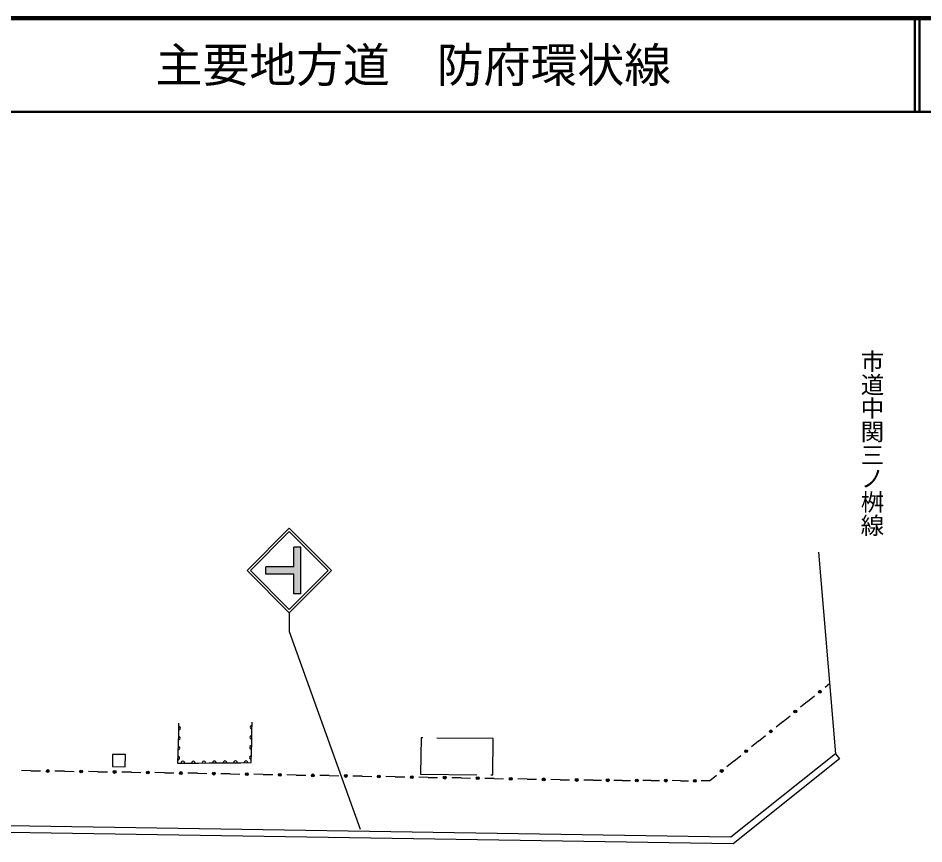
# Model space of a CAD drawing. Units: millimetres, scale not verified. Extents: x 40000 to 680000, y 20000 to 380000.
# Drawn here: x 202073 to 298701, y 291951 to 380000 of the extents above; entities that cross this region are included whole.
import ezdxf
from ezdxf.enums import TextEntityAlignment as Align

# ---------------------------------------------------------------- set-up
doc = ezdxf.new("R2010")
doc.units = ezdxf.units.MM
doc.header["$LTSCALE"] = 1000
doc.linetypes.add('DASHED', pattern=[7.5, 6, -1.5])
for name, color, linetype, lineweight in [('M-BGD', 7, 'Continuous', 25), ('M-STR-STRC', 7, 'Continuous', 25), ('M-TTL', 2, 'Continuous', 140), ('M-TTL-LINE', 7, 'Continuous', 50)]:
    doc.layers.add(name, color=color, linetype=linetype, lineweight=lineweight)
doc.layers.add('M-BMK-HTXT', color=7, linetype='Continuous')
doc.layers.add('M-TTL-TXT', color=7, linetype='Continuous')
doc.styles.add('@ＭＳ ゴシック', font='')
doc.styles.add('ＭＳ ゴシック', font='')
doc.styles.get('@ＭＳ ゴシック').set_extended_font_data('@MS Gothic')
doc.styles.get('ＭＳ ゴシック').set_extended_font_data('MS Gothic')

msp = doc.modelspace()

# ---------------------------------------------------------------- hatches: boundary and pattern name
at = {"layer": 'M-STR-STRC'}
msp.add_hatch(color=256, dxfattribs=at).paths.add_polyline_path([(228496, 321476), (231496, 321476), (231496, 323601), (232246, 323601), (232246, 318601), (231496, 318601), (231496, 320726), (228496, 320726)])

# ---------------------------------------------------------------- linework, layer by layer
at = {"layer": 'M-BGD'}
for p, q in [((287466, 323050), (289261, 301567)), ((288639, 309012), (288162, 308627)), ((286292, 307119), (287040, 307722)), ((286292, 307119), (285544, 306516)), ((283675, 305007), (284422, 305611)), ((219196, 304831), (219169, 303763)), ((227017, 303848), (227042, 304926)), ((283675, 305007), (282927, 304404)), ((219169, 303763), (219142, 302695)), ((226993, 302769), (227017, 303848)), ((281057, 302896), (281805, 303499)), ((219142, 302695), (219115, 301627)), ((226968, 301691), (226993, 302769)), ((281057, 302896), (280309, 302292)), ((212143, 301487), (212139, 300187)), ((213513, 301482), (212143, 301487)), ((213509, 300182), (213513, 301482)), ((219115, 301627), (219089, 300559)), ((226943, 300613), (226968, 301691)), ((289261, 301567), (289698, 301020)), ((219089, 300559), (220211, 300566)), ((220211, 300566), (221333, 300574)), ((221333, 300574), (222455, 300582)), ((222455, 300582), (223577, 300589)), ((223577, 300589), (224699, 300597)), ((224699, 300597), (225821, 300605)), ((225821, 300605), (226943, 300613)), ((278439, 300784), (277692, 300181)), ((278439, 300784), (279187, 301387)), ((203447, 299748), (202427, 299762)), ((203447, 299748), (204467, 299733)), ((207016, 299697), (205997, 299712)), ((207016, 299697), (208036, 299683)), ((210586, 299646), (209566, 299661)), ((210586, 299646), (211606, 299632)), ((212139, 300187), (213509, 300182)), ((214155, 299596), (213135, 299610)), ((214155, 299596), (215160, 299578)), ((217674, 299534), (216669, 299552)), ((217674, 299534), (218679, 299517)), ((221193, 299473), (220187, 299490)), ((221193, 299473), (222198, 299455)), ((224712, 299411), (223706, 299429)), ((224712, 299411), (225717, 299394)), ((228231, 299350), (227225, 299368)), ((228231, 299350), (229236, 299332)), ((231750, 299289), (230744, 299306)), ((231750, 299289), (232755, 299271)), ((235269, 299227), (234263, 299245)), ((235269, 299227), (236274, 299210)), ((238787, 299166), (237782, 299183)), ((238787, 299166), (239793, 299148)), ((242306, 299104), (241301, 299122)), ((242306, 299104), (243312, 299087)), ((245825, 299043), (244820, 299060)), ((245825, 299043), (246831, 299025)), ((249344, 298981), (248339, 298999)), ((249344, 298981), (250350, 298964)), ((252863, 298920), (251858, 298938)), ((252863, 298920), (253869, 298903)), ((256382, 298859), (255377, 298876)), ((256382, 298859), (257387, 298841)), ((259901, 298797), (258896, 298815)), ((259901, 298797), (260906, 298780)), ((263420, 298736), (262415, 298753)), ((263420, 298736), (264306, 298731)), ((266520, 298720), (265635, 298724)), ((266520, 298720), (267406, 298715)), ((269621, 298704), (268735, 298709)), ((269621, 298704), (270507, 298700)), ((272721, 298688), (271836, 298693)), ((272721, 298688), (273607, 298684)), ((275822, 298672), (274936, 298677)), ((275822, 298672), (276570, 299276))]:
    msp.add_line(p, q, dxfattribs=at)
at = {"layer": 'M-BGD', "linetype": 'DASHED'}
for p, q in [((245059, 303256), (245016, 299396)), ((252749, 303170), (245059, 303256)), ((252706, 299311), (252749, 303170)), ((245016, 299396), (252706, 299311))]:
    msp.add_line(p, q, dxfattribs=at)
at = {"layer": 'M-BGD'}
for points in [[(289261, 301567), (278100, 292655), (191926, 294001), (110038, 295150), (65863, 295854)], [(289698, 301020), (278341, 291951), (191915, 293301), (110028, 294451)]]:
    msp.add_lwpolyline(points, dxfattribs=at)
for centre, radius in [((287601, 308175), 150), ((287601, 308175), 99), ((287601, 308175), 49), ((284983, 306063), 150), ((284983, 306063), 99), ((284983, 306063), 49), ((282366, 303951), 150), ((282366, 303951), 99), ((282366, 303951), 49), ((279748, 301840), 150), ((279748, 301840), 99), ((279748, 301840), 49), ((205232, 299722), 150), ((205232, 299722), 99), ((205232, 299722), 49), ((208801, 299672), 150), ((208801, 299672), 99), ((208801, 299672), 49), ((212370, 299621), 150), ((212370, 299621), 99), ((212370, 299621), 49), ((215914, 299565), 150), ((215914, 299565), 99), ((215914, 299565), 49), ((219433, 299504), 150), ((219433, 299504), 99), ((219433, 299504), 49), ((222952, 299442), 150), ((277131, 299728), 150), ((277131, 299728), 99), ((277131, 299728), 49), ((222952, 299442), 99), ((222952, 299442), 49), ((226471, 299381), 150), ((226471, 299381), 99), ((226471, 299381), 49), ((229990, 299319), 150), ((229990, 299319), 99), ((229990, 299319), 49), ((233509, 299258), 150), ((233509, 299258), 99), ((233509, 299258), 49), ((237028, 299196), 150), ((237028, 299196), 99), ((237028, 299196), 49), ((240547, 299135), 150), ((240547, 299135), 99), ((240547, 299135), 49), ((244066, 299074), 150), ((244066, 299074), 99), ((244066, 299074), 49), ((247585, 299012), 150), ((247585, 299012), 99), ((247585, 299012), 49), ((251104, 298951), 150), ((251104, 298951), 99), ((251104, 298951), 49), ((254623, 298889), 150), ((254623, 298889), 99), ((254623, 298889), 49), ((258142, 298828), 150), ((258142, 298828), 99), ((258142, 298828), 49), ((261660, 298767), 150), ((261660, 298767), 99), ((261660, 298767), 49), ((264970, 298728), 150), ((264970, 298728), 99), ((264970, 298728), 49), ((268071, 298712), 150), ((268071, 298712), 99), ((268071, 298712), 49), ((271171, 298696), 150), ((271171, 298696), 99), ((271171, 298696), 49), ((274272, 298680), 150), ((274272, 298680), 99), ((274272, 298680), 49)]:
    msp.add_circle(centre, radius, dxfattribs=at)
for centre, radius, start, end in [((219203, 304296), 179, 261.92466, 95.20174), ((227011, 304387), 181, 82.58522, 274.77576), ((226986, 303309), 181, 82.58522, 274.77576), ((219176, 303228), 179, 261.92181, 95.20459), ((219150, 302160), 179, 261.92466, 95.20174), ((226961, 302231), 181, 82.58522, 274.77576), ((219123, 301092), 179, 261.92466, 95.20174), ((219650, 300575), 187, 356.5504, 184.24005), ((220772, 300583), 187, 356.55175, 184.23872), ((221894, 300590), 187, 356.55028, 184.2371), ((223016, 300598), 187, 356.54877, 184.23863), ((224138, 300606), 187, 356.54889, 184.24158), ((225260, 300614), 187, 356.55325, 184.23719), ((226382, 300621), 187, 356.54877, 184.23863), ((226936, 301152), 181, 82.58522, 274.77576)]:
    msp.add_arc(centre, radius, start, end, dxfattribs=at)
at = {"layer": 'M-STR-STRC'}
for p, q in [((226496, 321101), (230996, 325601)), ((226850, 321101), (230996, 325248)), ((235497, 321101), (230996, 325601)), ((235143, 321101), (230996, 325248)), ((232246, 323601), (231496, 323601)), ((231496, 321476), (231496, 323601)), ((232246, 318601), (232246, 323601)), ((226496, 321101), (230996, 316601)), ((226850, 321101), (230996, 316954)), ((228496, 320726), (228496, 321476)), ((231496, 321476), (228496, 321476)), ((230996, 316954), (235143, 321101)), ((230997, 316601), (235497, 321101)), ((231496, 320726), (228496, 320726)), ((231496, 318601), (231496, 320726)), ((232246, 318601), (231496, 318601)), ((230996, 316601), (230996, 314601)), ((230996, 314601), (238564, 293502))]:
    msp.add_line(p, q, dxfattribs=at)
at = {"layer": 'M-TTL'}
msp.add_line((680000, 380000), (40000, 380000), dxfattribs=at)
at = {"layer": 'M-TTL-LINE'}
for p, q in [((297750, 380000), (297750, 370000)), ((298250, 380000), (298250, 370000)), ((40000, 370000), (680000, 370000))]:
    msp.add_line(p, q, dxfattribs=at)

# ---------------------------------------------------------------- texts
at = {"layer": 'M-BMK-HTXT', "style": '@ＭＳ ゴシック'}
msp.add_text('市道中関三ノ桝線', height=1833, rotation=270, dxfattribs=at).set_placement((293182, 334678), align=Align.MIDDLE_CENTER)
at = {"layer": 'M-TTL-TXT', "style": 'ＭＳ ゴシック'}
msp.add_text('主要地方道\u3000防府環状線', height=3666, dxfattribs=at).set_placement((216734, 375000), align=Align.MIDDLE_LEFT)

doc.saveas('drawing.dxf')
